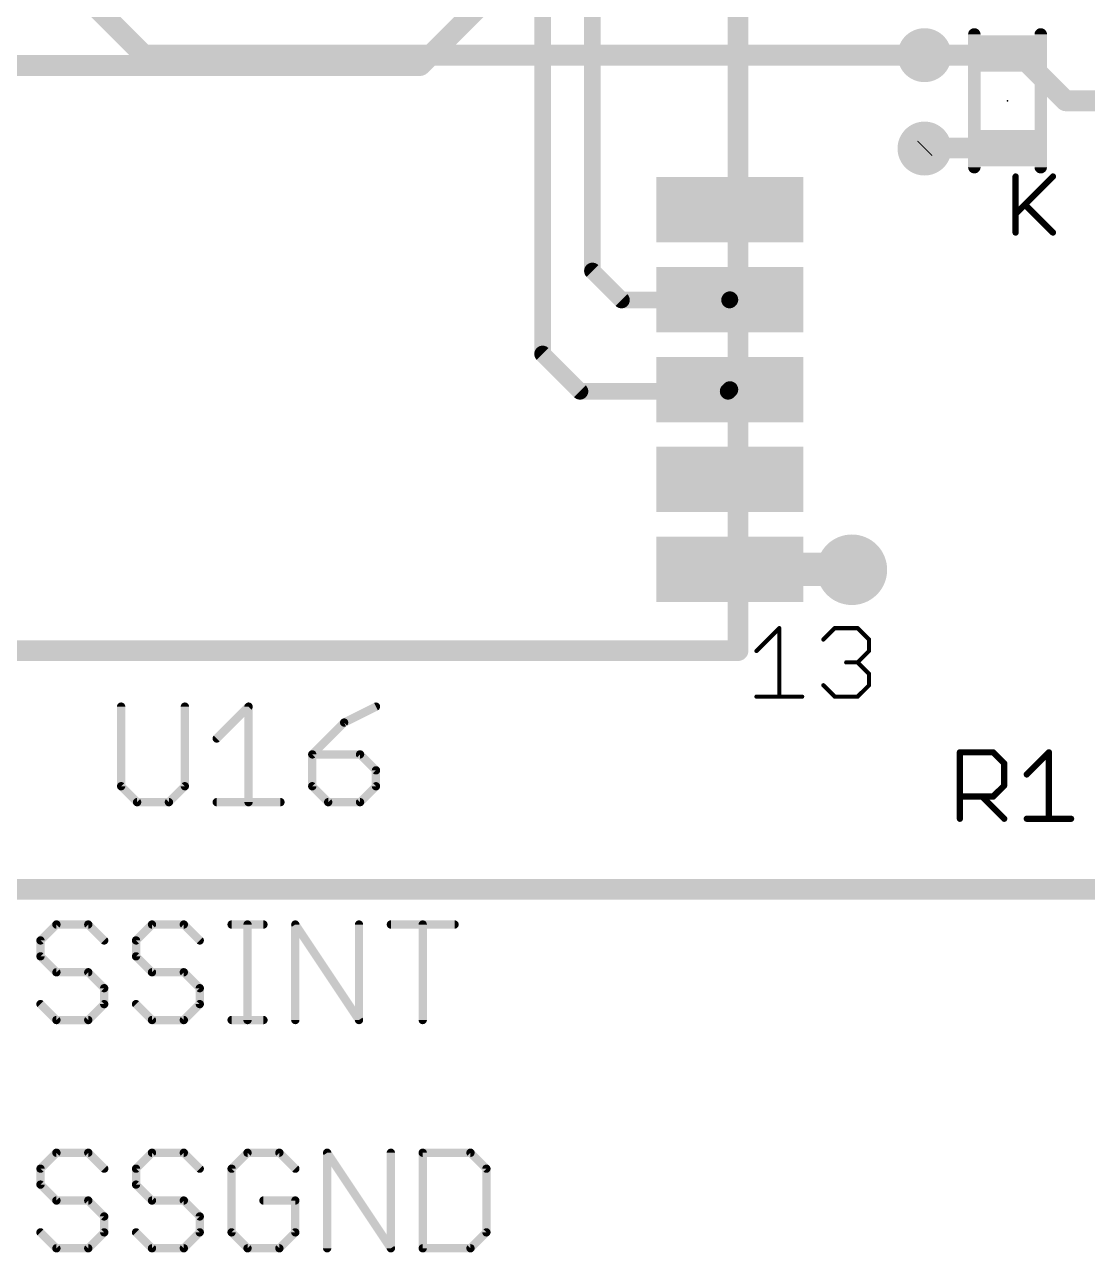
# Model space of a CAD drawing. Extents: x -18 to 144, y -21 to 125.
# Drawn here: x 15.15 to 28.16, y 12.83 to 27.86 of the extents above; entities that cross this region are included whole.
import ezdxf

# ---------------------------------------------------------------- set-up
doc = ezdxf.new("R2010")
doc.units = 0
for name, color, linetype in [('1', 251, 'CONTINUOUS'), ('15', 251, 'CONTINUOUS'), ('16', 175, 'CONTINUOUS'), ('18', 82, 'CONTINUOUS'), ('21', 253, 'CONTINUOUS'), ('23', 7, 'CONTINUOUS'), ('25', 253, 'CONTINUOUS'), ('27', 251, 'CONTINUOUS')]:
    doc.layers.add(name, color=color, linetype=linetype)

# ---------------------------------------------------------------- blocks, each defined once
blk = doc.blocks.new('RECT')
blk.add_solid([(-0.5, -0.5), (0.5, -0.5), (-0.5, 0.5), (0.5, 0.5)])
blk = doc.blocks.new('ROUNDV')
at = {"const_width": 0.5}
blk.add_lwpolyline([(0, -0.25, 1), (0, 0.25, 1), (0, -0.25)], format="xyb", dxfattribs=at)

msp = doc.modelspace()

# ---------------------------------------------------------------- linework, layer by layer
at = {"layer": '1'}
for points, const_width in [([(21.4884, 39.2684), (21.4884, 23.8252)], 0.2032), ([(22.098, 39.116), (22.098, 24.8412)], 0.2032), ([(26.162, 27.4828), (27.1082, 27.4828)], 0.254), ([(27.1082, 27.4828), (27.178, 27.5019)], 0.254), ([(27.178, 27.5019), (27.3114, 27.5019)], 0.254), ([(27.3114, 27.5019), (27.8892, 26.924)], 0.254), ([(27.8892, 26.924), (29.21, 26.924)], 0.254), ([(26.1684, 26.3462), (26.162, 26.3398)], 0.254), ([(27.178, 26.3462), (26.1684, 26.3462)], 0.254), ([(22.098, 24.8412), (22.4536, 24.4856)], 0.2032), ([(22.4536, 24.4856), (23.7764, 24.4856)], 0.2032), ([(23.7764, 24.4856), (23.7806, 24.4898)], 0.2032), ([(21.4884, 23.8252), (21.9456, 23.368)], 0.2032), ([(21.9456, 23.368), (23.7588, 23.368)], 0.2032), ([(23.7588, 23.368), (23.7806, 23.3898)], 0.2032), ([(23.7806, 21.1898), (25.0382, 21.1898)], 0.4064), ([(25.0382, 21.1898), (25.273, 21.1836)], 0.4064)]:
    msp.add_lwpolyline(points, dxfattribs=dict(at, const_width=const_width))
for points, const_width in [([(26.162, 27.5463, 1), (26.162, 27.4193)], 0.127), ([(27.0914, 27.5441, 1), (27.1249, 27.4215)], 0.127), ([(27.1082, 27.4193, 1), (27.1082, 27.5463)], 0.127), ([(27.178, 27.5654, 1), (27.178, 27.4383)], 0.127), ([(27.1947, 27.4406, 1), (27.1613, 27.5631)], 0.127), ([(27.3563, 27.5468, 1), (27.2664, 27.4569)], 0.127), ([(27.3114, 27.4383, 1), (27.3114, 27.5654)], 0.127), ([(27.8892, 26.9875, 1), (27.8892, 26.8605)], 0.127), ([(27.8443, 26.8791, 1), (27.9341, 26.9689)], 0.127), ([(26.1684, 26.4097, 1), (26.1684, 26.2827)], 0.127), ([(26.2133, 26.3012, 1), (26.1234, 26.3911)], 0.127), ([(27.178, 26.2827, 1), (27.178, 26.4097)], 0.127), ([(26.1171, 26.3847, 1), (26.2069, 26.2949)], 0.127), ([(22.1339, 24.8771, 1), (22.0621, 24.8053)], 0.1016), ([(22.0472, 24.8412, 1), (22.1488, 24.8412)], 0.1016), ([(22.4536, 24.5364, 1), (22.4536, 24.4348)], 0.1016), ([(22.4177, 24.4497, 1), (22.4895, 24.5215)], 0.1016), ([(23.7404, 24.5215, 1), (23.8123, 24.4497)], 0.1016), ([(23.8165, 24.4539, 1), (23.7447, 24.5258)], 0.1016), ([(23.7764, 24.4348, 1), (23.7764, 24.5364)], 0.1016), ([(21.5243, 23.8611, 1), (21.4525, 23.7893)], 0.1016), ([(21.4376, 23.8252, 1), (21.5392, 23.8252)], 0.1016), ([(21.9456, 23.4188, 1), (21.9456, 23.3172)], 0.1016), ([(21.9097, 23.3321, 1), (21.9815, 23.4039)], 0.1016), ([(23.7228, 23.4039, 1), (23.7947, 23.3321)], 0.1016), ([(23.8165, 23.3539, 1), (23.7447, 23.4258)], 0.1016), ([(23.7588, 23.3172, 1), (23.7588, 23.4188)], 0.1016), ([(23.7806, 21.2914, 1), (23.7806, 21.0882)], 0.2032), ([(25.0409, 21.2914, 1), (25.0355, 21.0883)], 0.2032), ([(25.0382, 21.0882, 1), (25.0382, 21.2914)], 0.2032), ([(25.2703, 21.082, 1), (25.2757, 21.2852)], 0.2032)]:
    msp.add_lwpolyline(points, format="xyb", dxfattribs=dict(at, const_width=const_width))
at = {"layer": '15', "const_width": 0.254}
for points in [[(9.652, 34.4424), (16.6116, 27.4828)], [(16.6116, 27.4828), (26.162, 27.4828)], [(7.62, 17.272), (58.42, 17.272)]]:
    msp.add_lwpolyline(points, dxfattribs=at)
at = {"layer": '15', "const_width": 0.127}
for points in [[(16.6116, 27.5463, 1), (16.6116, 27.4193)], [(16.5667, 27.4379, 1), (16.6565, 27.5277)], [(26.162, 27.4193, 1), (26.162, 27.5463)]]:
    msp.add_lwpolyline(points, format="xyb", dxfattribs=at)
at = {"layer": '16', "const_width": 0.254}
for points in [[(19.9898, 27.3558), (25.654, 33.02)], [(10.922, 27.3558), (19.9898, 27.3558)]]:
    msp.add_lwpolyline(points, dxfattribs=at)
at = {"layer": '16', "const_width": 0.127}
for points in [[(19.9449, 27.4007, 1), (20.0347, 27.3109)], [(19.9898, 27.2923, 1), (19.9898, 27.4193)]]:
    msp.add_lwpolyline(points, format="xyb", dxfattribs=at)
at = {"layer": '21'}
for points, const_width in [([(23.88, 20.194), (23.88, 36.194)], 0.254), ([(26.7716, 27.7368), (26.7716, 26.1112)], 0.1524), ([(27.5844, 26.1112), (27.5844, 27.7368)], 0.1524), ([(27.2765, 25.9975), (27.2765, 25.3111)], 0.0762), ([(27.2765, 25.5399), (27.7341, 25.9975)], 0.0762), ([(27.3909, 25.6543), (27.7341, 25.3111)], 0.0762), ([(24.1054, 20.1897), (24.385, 20.4693)], 0.0508), ([(24.385, 20.4693), (24.385, 19.6304)], 0.0508), ([(24.924, 20.3295), (25.0638, 20.4693)], 0.0508), ([(25.0638, 20.4693), (25.3434, 20.4693)], 0.0508), ([(25.3434, 20.4693), (25.4833, 20.3295)], 0.0508), ([(11.68, 20.194), (23.88, 20.194)], 0.254), ([(25.4833, 20.3295), (25.4833, 20.1897)], 0.0508), ([(25.4833, 20.1897), (25.3434, 20.0499)], 0.0508), ([(25.3434, 20.0499), (25.2036, 20.0499)], 0.0508), ([(25.3434, 20.0499), (25.4833, 19.91)], 0.0508), ([(25.4833, 19.91), (25.4833, 19.7702)], 0.0508), ([(25.0638, 19.6304), (24.924, 19.7702)], 0.0508), ([(25.4833, 19.7702), (25.3434, 19.6304)], 0.0508), ([(24.1054, 19.6304), (24.6647, 19.6304)], 0.0508), ([(25.3434, 19.6304), (25.0638, 19.6304)], 0.0508), ([(15.5385, 16.8412), (15.3436, 16.6463)], 0.1016), ([(15.9283, 16.8412), (15.5385, 16.8412)], 0.1016), ([(16.1232, 16.6463), (15.9283, 16.8412)], 0.1016), ([(16.7079, 16.8412), (16.513, 16.6463)], 0.1016), ([(17.0977, 16.8412), (16.7079, 16.8412)], 0.1016), ([(17.2926, 16.6463), (17.0977, 16.8412)], 0.1016), ([(17.6824, 16.8412), (18.0722, 16.8412)], 0.1016), ([(17.8773, 15.6718), (17.8773, 16.8412)], 0.1016), ([(18.462, 15.6718), (18.462, 16.8412)], 0.1016), ([(18.462, 16.8412), (19.2416, 15.6718)], 0.1016), ([(19.2416, 15.6718), (19.2416, 16.8412)], 0.1016), ([(19.6314, 16.8412), (20.411, 16.8412)], 0.1016), ([(20.0212, 15.6718), (20.0212, 16.8412)], 0.1016), ([(15.3436, 16.6463), (15.3436, 16.4514)], 0.1016), ([(16.513, 16.6463), (16.513, 16.4514)], 0.1016), ([(15.3436, 16.4514), (15.5385, 16.2565)], 0.1016), ([(16.513, 16.4514), (16.7079, 16.2565)], 0.1016), ([(15.5385, 16.2565), (15.9283, 16.2565)], 0.1016), ([(15.9283, 16.2565), (16.1232, 16.0616)], 0.1016), ([(16.7079, 16.2565), (17.0977, 16.2565)], 0.1016), ([(17.0977, 16.2565), (17.2926, 16.0616)], 0.1016), ([(16.1232, 16.0616), (16.1232, 15.8667)], 0.1016), ([(17.2926, 16.0616), (17.2926, 15.8667)], 0.1016), ([(15.5385, 15.6718), (15.3436, 15.8667)], 0.1016), ([(16.1232, 15.8667), (15.9283, 15.6718)], 0.1016), ([(16.7079, 15.6718), (16.513, 15.8667)], 0.1016), ([(17.2926, 15.8667), (17.0977, 15.6718)], 0.1016), ([(15.9283, 15.6718), (15.5385, 15.6718)], 0.1016), ([(17.0977, 15.6718), (16.7079, 15.6718)], 0.1016), ([(17.6824, 15.6718), (18.0722, 15.6718)], 0.1016), ([(15.5385, 14.0472), (15.3436, 13.8523)], 0.1016), ([(15.9283, 14.0472), (15.5385, 14.0472)], 0.1016), ([(16.1232, 13.8523), (15.9283, 14.0472)], 0.1016), ([(16.7079, 14.0472), (16.513, 13.8523)], 0.1016), ([(17.0977, 14.0472), (16.7079, 14.0472)], 0.1016), ([(17.2926, 13.8523), (17.0977, 14.0472)], 0.1016), ([(17.8773, 14.0472), (17.6824, 13.8523)], 0.1016), ([(18.2671, 14.0472), (17.8773, 14.0472)], 0.1016), ([(18.462, 13.8523), (18.2671, 14.0472)], 0.1016), ([(18.8518, 12.8778), (18.8518, 14.0472)], 0.1016), ([(18.8518, 14.0472), (19.6314, 12.8778)], 0.1016), ([(19.6314, 12.8778), (19.6314, 14.0472)], 0.1016), ([(20.0212, 14.0472), (20.0212, 12.8778)], 0.1016), ([(20.6059, 14.0472), (20.0212, 14.0472)], 0.1016), ([(20.8008, 13.8523), (20.6059, 14.0472)], 0.1016), ([(15.3436, 13.8523), (15.3436, 13.6574)], 0.1016), ([(16.513, 13.8523), (16.513, 13.6574)], 0.1016), ([(17.6824, 13.8523), (17.6824, 13.0727)], 0.1016), ([(20.8008, 13.0727), (20.8008, 13.8523)], 0.1016), ([(15.3436, 13.6574), (15.5385, 13.4625)], 0.1016), ([(16.513, 13.6574), (16.7079, 13.4625)], 0.1016), ([(15.5385, 13.4625), (15.9283, 13.4625)], 0.1016), ([(15.9283, 13.4625), (16.1232, 13.2676)], 0.1016), ([(16.7079, 13.4625), (17.0977, 13.4625)], 0.1016), ([(17.0977, 13.4625), (17.2926, 13.2676)], 0.1016), ([(18.462, 13.4625), (18.0722, 13.4625)], 0.1016), ([(18.462, 13.0727), (18.462, 13.4625)], 0.1016), ([(16.1232, 13.2676), (16.1232, 13.0727)], 0.1016), ([(17.2926, 13.2676), (17.2926, 13.0727)], 0.1016), ([(15.5385, 12.8778), (15.3436, 13.0727)], 0.1016), ([(16.1232, 13.0727), (15.9283, 12.8778)], 0.1016), ([(16.7079, 12.8778), (16.513, 13.0727)], 0.1016), ([(17.2926, 13.0727), (17.0977, 12.8778)], 0.1016), ([(17.6824, 13.0727), (17.8773, 12.8778)], 0.1016), ([(18.2671, 12.8778), (18.462, 13.0727)], 0.1016), ([(20.6059, 12.8778), (20.8008, 13.0727)], 0.1016), ([(15.9283, 12.8778), (15.5385, 12.8778)], 0.1016), ([(17.0977, 12.8778), (16.7079, 12.8778)], 0.1016), ([(17.8773, 12.8778), (18.2671, 12.8778)], 0.1016), ([(20.0212, 12.8778), (20.6059, 12.8778)], 0.1016)]:
    msp.add_lwpolyline(points, dxfattribs=dict(at, const_width=const_width))
for points, const_width in [([(26.8097, 27.7368, 1), (26.7335, 27.7368)], 0.0762), ([(27.6225, 27.7368, 1), (27.5463, 27.7368)], 0.0762), ([(26.7335, 26.1112, 1), (26.8097, 26.1112)], 0.0762), ([(27.2955, 25.9975, 1), (27.2574, 25.9975)], 0.0381), ([(27.5463, 26.1112, 1), (27.6225, 26.1112)], 0.0762), ([(27.7475, 25.984, 1), (27.7206, 26.011)], 0.0381), ([(27.263, 25.5534, 1), (27.2899, 25.5264)], 0.0381), ([(27.4043, 25.6678, 1), (27.3774, 25.6408)], 0.0381), ([(27.2574, 25.3111, 1), (27.2955, 25.3111)], 0.0381), ([(27.7206, 25.2976, 1), (27.7475, 25.3246)], 0.0381), ([(24.3977, 20.4693, 1), (24.3723, 20.4693)], 0.0254), ([(24.394, 20.4603, 1), (24.3761, 20.4783)], 0.0254), ([(25.0638, 20.482, 1), (25.0638, 20.4566)], 0.0254), ([(25.0728, 20.4603, 1), (25.0548, 20.4783)], 0.0254), ([(25.3524, 20.4783, 1), (25.3345, 20.4603)], 0.0254), ([(25.3434, 20.4566, 1), (25.3434, 20.482)], 0.0254), ([(23.88, 20.1305, 1), (23.88, 20.2575)], 0.127), ([(24.915, 20.3385, 1), (24.933, 20.3205)], 0.0254), ([(25.496, 20.3295, 1), (25.4706, 20.3295)], 0.0254), ([(25.4743, 20.3205, 1), (25.4922, 20.3385)], 0.0254), ([(23.8165, 20.194, 1), (23.9435, 20.194)], 0.127), ([(24.0964, 20.1987, 1), (24.1144, 20.1807)], 0.0254), ([(25.4706, 20.1897, 1), (25.496, 20.1897)], 0.0254), ([(25.4922, 20.1807, 1), (25.4743, 20.1987)], 0.0254), ([(25.2036, 20.0626, 1), (25.2036, 20.0372)], 0.0254), ([(25.3524, 20.0588, 1), (25.3345, 20.0409)], 0.0254), ([(25.3345, 20.0588, 1), (25.3524, 20.0409)], 0.0254), ([(25.3434, 20.0372, 1), (25.3434, 20.0626)], 0.0254), ([(25.496, 19.91, 1), (25.4706, 19.91)], 0.0254), ([(25.4743, 19.9011, 1), (25.4922, 19.919)], 0.0254), ([(24.933, 19.7792, 1), (24.915, 19.7612)], 0.0254), ([(25.4706, 19.7702, 1), (25.496, 19.7702)], 0.0254), ([(25.4922, 19.7612, 1), (25.4743, 19.7792)], 0.0254), ([(24.1054, 19.6431, 1), (24.1054, 19.6177)], 0.0254), ([(24.3723, 19.6304, 1), (24.3977, 19.6304)], 0.0254), ([(24.6647, 19.6177, 1), (24.6647, 19.6431)], 0.0254), ([(25.0638, 19.6431, 1), (25.0638, 19.6177)], 0.0254), ([(25.0548, 19.6214, 1), (25.0728, 19.6394)], 0.0254), ([(25.3345, 19.6394, 1), (25.3524, 19.6214)], 0.0254), ([(25.3434, 19.6177, 1), (25.3434, 19.6431)], 0.0254), ([(15.5385, 16.8666, 1), (15.5385, 16.8158)], 0.0508), ([(15.5565, 16.8232, 1), (15.5205, 16.8592)], 0.0508), ([(15.9463, 16.8592, 1), (15.9103, 16.8232)], 0.0508), ([(15.9283, 16.8158, 1), (15.9283, 16.8666)], 0.0508), ([(16.7079, 16.8666, 1), (16.7079, 16.8158)], 0.0508), ([(16.7258, 16.8232, 1), (16.6899, 16.8592)], 0.0508), ([(17.1156, 16.8592, 1), (17.0797, 16.8232)], 0.0508), ([(17.0977, 16.8158, 1), (17.0977, 16.8666)], 0.0508), ([(17.6824, 16.8666, 1), (17.6824, 16.8158)], 0.0508), ([(17.9027, 16.8412, 1), (17.8519, 16.8412)], 0.0508), ([(18.0722, 16.8158, 1), (18.0722, 16.8666)], 0.0508), ([(18.4874, 16.8412, 1), (18.4366, 16.8412)], 0.0508), ([(18.4831, 16.8553, 1), (18.4409, 16.8271)], 0.0508), ([(19.267, 16.8412, 1), (19.2162, 16.8412)], 0.0508), ([(19.6314, 16.8666, 1), (19.6314, 16.8158)], 0.0508), ([(20.0466, 16.8412, 1), (19.9958, 16.8412)], 0.0508), ([(20.411, 16.8158, 1), (20.411, 16.8666)], 0.0508), ([(15.3256, 16.6643, 1), (15.3616, 16.6283)], 0.0508), ([(15.369, 16.6463, 1), (15.3182, 16.6463)], 0.0508), ([(16.1052, 16.6283, 1), (16.1412, 16.6643)], 0.0508), ([(16.495, 16.6643, 1), (16.531, 16.6283)], 0.0508), ([(16.5384, 16.6463, 1), (16.4876, 16.6463)], 0.0508), ([(17.2746, 16.6283, 1), (17.3105, 16.6643)], 0.0508), ([(15.3616, 16.4694, 1), (15.3256, 16.4334)], 0.0508), ([(15.3182, 16.4514, 1), (15.369, 16.4514)], 0.0508), ([(16.531, 16.4694, 1), (16.495, 16.4334)], 0.0508), ([(16.4876, 16.4514, 1), (16.5384, 16.4514)], 0.0508), ([(15.5385, 16.2819, 1), (15.5385, 16.2311)], 0.0508), ([(15.5205, 16.2385, 1), (15.5565, 16.2745)], 0.0508), ([(15.9463, 16.2745, 1), (15.9103, 16.2385)], 0.0508), ([(15.9283, 16.2311, 1), (15.9283, 16.2819)], 0.0508), ([(16.7079, 16.2819, 1), (16.7079, 16.2311)], 0.0508), ([(16.6899, 16.2385, 1), (16.7258, 16.2745)], 0.0508), ([(17.1156, 16.2745, 1), (17.0797, 16.2385)], 0.0508), ([(17.0977, 16.2311, 1), (17.0977, 16.2819)], 0.0508), ([(16.1486, 16.0616, 1), (16.0978, 16.0616)], 0.0508), ([(16.1052, 16.0436, 1), (16.1412, 16.0796)], 0.0508), ([(17.318, 16.0616, 1), (17.2672, 16.0616)], 0.0508), ([(17.2746, 16.0436, 1), (17.3105, 16.0796)], 0.0508), ([(15.3616, 15.8847, 1), (15.3256, 15.8487)], 0.0508), ([(16.0978, 15.8667, 1), (16.1486, 15.8667)], 0.0508), ([(16.1412, 15.8487, 1), (16.1052, 15.8847)], 0.0508), ([(16.531, 15.8847, 1), (16.495, 15.8487)], 0.0508), ([(17.2672, 15.8667, 1), (17.318, 15.8667)], 0.0508), ([(17.3105, 15.8487, 1), (17.2746, 15.8847)], 0.0508), ([(15.5385, 15.6972, 1), (15.5385, 15.6464)], 0.0508), ([(15.5205, 15.6538, 1), (15.5565, 15.6898)], 0.0508), ([(15.9103, 15.6898, 1), (15.9463, 15.6538)], 0.0508), ([(15.9283, 15.6464, 1), (15.9283, 15.6972)], 0.0508), ([(16.7079, 15.6972, 1), (16.7079, 15.6464)], 0.0508), ([(16.6899, 15.6538, 1), (16.7258, 15.6898)], 0.0508), ([(17.0797, 15.6898, 1), (17.1156, 15.6538)], 0.0508), ([(17.0977, 15.6464, 1), (17.0977, 15.6972)], 0.0508), ([(17.6824, 15.6972, 1), (17.6824, 15.6464)], 0.0508), ([(17.8519, 15.6718, 1), (17.9027, 15.6718)], 0.0508), ([(18.0722, 15.6464, 1), (18.0722, 15.6972)], 0.0508), ([(18.4366, 15.6718, 1), (18.4874, 15.6718)], 0.0508), ([(19.2162, 15.6718, 1), (19.267, 15.6718)], 0.0508), ([(19.2204, 15.6577, 1), (19.2627, 15.6859)], 0.0508), ([(19.9958, 15.6718, 1), (20.0466, 15.6718)], 0.0508), ([(15.5385, 14.0726, 1), (15.5385, 14.0218)], 0.0508), ([(15.5565, 14.0292, 1), (15.5205, 14.0652)], 0.0508), ([(15.9463, 14.0652, 1), (15.9103, 14.0292)], 0.0508), ([(15.9283, 14.0218, 1), (15.9283, 14.0726)], 0.0508), ([(16.7079, 14.0726, 1), (16.7079, 14.0218)], 0.0508), ([(16.7258, 14.0292, 1), (16.6899, 14.0652)], 0.0508), ([(17.1156, 14.0652, 1), (17.0797, 14.0292)], 0.0508), ([(17.0977, 14.0218, 1), (17.0977, 14.0726)], 0.0508), ([(17.8773, 14.0726, 1), (17.8773, 14.0218)], 0.0508), ([(17.8952, 14.0292, 1), (17.8593, 14.0652)], 0.0508), ([(18.285, 14.0652, 1), (18.2491, 14.0292)], 0.0508), ([(18.2671, 14.0218, 1), (18.2671, 14.0726)], 0.0508), ([(18.8772, 14.0472, 1), (18.8264, 14.0472)], 0.0508), ([(18.8729, 14.0613, 1), (18.8307, 14.0331)], 0.0508), ([(19.6568, 14.0472, 1), (19.606, 14.0472)], 0.0508), ([(20.0466, 14.0472, 1), (19.9958, 14.0472)], 0.0508), ([(20.0212, 14.0726, 1), (20.0212, 14.0218)], 0.0508), ([(20.6238, 14.0652, 1), (20.5879, 14.0292)], 0.0508), ([(20.6059, 14.0218, 1), (20.6059, 14.0726)], 0.0508), ([(15.3256, 13.8703, 1), (15.3616, 13.8343)], 0.0508), ([(15.369, 13.8523, 1), (15.3182, 13.8523)], 0.0508), ([(16.1052, 13.8343, 1), (16.1412, 13.8703)], 0.0508), ([(16.495, 13.8703, 1), (16.531, 13.8343)], 0.0508), ([(16.5384, 13.8523, 1), (16.4876, 13.8523)], 0.0508), ([(17.2746, 13.8343, 1), (17.3105, 13.8703)], 0.0508), ([(17.6644, 13.8703, 1), (17.7003, 13.8343)], 0.0508), ([(17.7078, 13.8523, 1), (17.657, 13.8523)], 0.0508), ([(18.444, 13.8343, 1), (18.4799, 13.8703)], 0.0508), ([(20.8262, 13.8523, 1), (20.7754, 13.8523)], 0.0508), ([(20.7828, 13.8343, 1), (20.8187, 13.8703)], 0.0508), ([(15.3616, 13.6754, 1), (15.3256, 13.6394)], 0.0508), ([(15.3182, 13.6574, 1), (15.369, 13.6574)], 0.0508), ([(16.531, 13.6754, 1), (16.495, 13.6394)], 0.0508), ([(16.4876, 13.6574, 1), (16.5384, 13.6574)], 0.0508), ([(15.5385, 13.4879, 1), (15.5385, 13.4371)], 0.0508), ([(15.5205, 13.4445, 1), (15.5565, 13.4805)], 0.0508), ([(15.9463, 13.4805, 1), (15.9103, 13.4445)], 0.0508), ([(15.9283, 13.4371, 1), (15.9283, 13.4879)], 0.0508), ([(16.7079, 13.4879, 1), (16.7079, 13.4371)], 0.0508), ([(16.6899, 13.4445, 1), (16.7258, 13.4805)], 0.0508), ([(17.1156, 13.4805, 1), (17.0797, 13.4445)], 0.0508), ([(17.0977, 13.4371, 1), (17.0977, 13.4879)], 0.0508), ([(18.0722, 13.4879, 1), (18.0722, 13.4371)], 0.0508), ([(18.4874, 13.4625, 1), (18.4366, 13.4625)], 0.0508), ([(18.462, 13.4371, 1), (18.462, 13.4879)], 0.0508), ([(16.1486, 13.2676, 1), (16.0978, 13.2676)], 0.0508), ([(16.1052, 13.2496, 1), (16.1412, 13.2856)], 0.0508), ([(17.318, 13.2676, 1), (17.2672, 13.2676)], 0.0508), ([(17.2746, 13.2496, 1), (17.3105, 13.2856)], 0.0508), ([(15.3616, 13.0907, 1), (15.3256, 13.0547)], 0.0508), ([(16.0978, 13.0727, 1), (16.1486, 13.0727)], 0.0508), ([(16.1412, 13.0547, 1), (16.1052, 13.0907)], 0.0508), ([(16.531, 13.0907, 1), (16.495, 13.0547)], 0.0508), ([(17.2672, 13.0727, 1), (17.318, 13.0727)], 0.0508), ([(17.3105, 13.0547, 1), (17.2746, 13.0907)], 0.0508), ([(17.7003, 13.0907, 1), (17.6644, 13.0547)], 0.0508), ([(17.657, 13.0727, 1), (17.7078, 13.0727)], 0.0508), ([(18.4366, 13.0727, 1), (18.4874, 13.0727)], 0.0508), ([(18.4799, 13.0547, 1), (18.444, 13.0907)], 0.0508), ([(20.7754, 13.0727, 1), (20.8262, 13.0727)], 0.0508), ([(20.8187, 13.0547, 1), (20.7828, 13.0907)], 0.0508), ([(15.5385, 12.9032, 1), (15.5385, 12.8524)], 0.0508), ([(15.9283, 12.8524, 1), (15.9283, 12.9032)], 0.0508), ([(16.7079, 12.9032, 1), (16.7079, 12.8524)], 0.0508), ([(17.0977, 12.8524, 1), (17.0977, 12.9032)], 0.0508), ([(17.8773, 12.9032, 1), (17.8773, 12.8524)], 0.0508), ([(18.2671, 12.8524, 1), (18.2671, 12.9032)], 0.0508), ([(20.0212, 12.9032, 1), (20.0212, 12.8524)], 0.0508), ([(20.6059, 12.8524, 1), (20.6059, 12.9032)], 0.0508), ([(15.5205, 12.8598, 1), (15.5565, 12.8958)], 0.0508), ([(15.9103, 12.8958, 1), (15.9463, 12.8598)], 0.0508), ([(16.6899, 12.8598, 1), (16.7258, 12.8958)], 0.0508), ([(17.0797, 12.8958, 1), (17.1156, 12.8598)], 0.0508), ([(17.8593, 12.8598, 1), (17.8952, 12.8958)], 0.0508), ([(18.2491, 12.8958, 1), (18.285, 12.8598)], 0.0508), ([(18.8264, 12.8778, 1), (18.8772, 12.8778)], 0.0508), ([(19.606, 12.8778, 1), (19.6568, 12.8778)], 0.0508), ([(19.6102, 12.8637, 1), (19.6525, 12.8919)], 0.0508), ([(19.9958, 12.8778, 1), (20.0466, 12.8778)], 0.0508), ([(20.5879, 12.8958, 1), (20.6238, 12.8598)], 0.0508)]:
    msp.add_lwpolyline(points, format="xyb", dxfattribs=dict(at, const_width=const_width))
at = {"layer": '23'}
msp.add_point((27.178, 26.924), dxfattribs=at)
at = {"layer": '25', "const_width": 0.0762}
for points in [[(26.5949, 18.1356), (26.5949, 18.9491)], [(26.5949, 18.9491), (27.0017, 18.9491)], [(27.0017, 18.9491), (27.1373, 18.8135)], [(27.4135, 18.6779), (27.6847, 18.9491)], [(27.6847, 18.9491), (27.6847, 18.1356)], [(27.1373, 18.8135), (27.1373, 18.5423)], [(27.1373, 18.5423), (27.0017, 18.4068)], [(27.0017, 18.4068), (26.5949, 18.4068)], [(26.8661, 18.4068), (27.1373, 18.1356)], [(27.4135, 18.1356), (27.9559, 18.1356)]]:
    msp.add_lwpolyline(points, dxfattribs=at)
at = {"layer": '25', "const_width": 0.0381}
for points in [[(26.5949, 18.9681, 1), (26.5949, 18.93)], [(26.614, 18.9491, 1), (26.5759, 18.9491)], [(27.0152, 18.9626, 1), (26.9882, 18.9356)], [(27.0017, 18.93, 1), (27.0017, 18.9681)], [(27.7037, 18.9491, 1), (27.6656, 18.9491)], [(27.6982, 18.9356, 1), (27.6712, 18.9626)], [(27.1563, 18.8135, 1), (27.1182, 18.8135)], [(27.1238, 18.8, 1), (27.1507, 18.827)], [(27.4001, 18.6914, 1), (27.427, 18.6645)], [(27.1182, 18.5423, 1), (27.1563, 18.5423)], [(27.1507, 18.5289, 1), (27.1238, 18.5558)], [(26.5949, 18.4258, 1), (26.5949, 18.3877)], [(26.8796, 18.4202, 1), (26.8526, 18.3933)], [(26.9882, 18.4202, 1), (27.0152, 18.3933)], [(27.0017, 18.3877, 1), (27.0017, 18.4258)], [(26.5759, 18.1356, 1), (26.614, 18.1356)], [(27.1238, 18.1221, 1), (27.1507, 18.1491)], [(27.4135, 18.1547, 1), (27.4135, 18.1166)], [(27.6656, 18.1356, 1), (27.7037, 18.1356)], [(27.9559, 18.1166, 1), (27.9559, 18.1547)]]:
    msp.add_lwpolyline(points, format="xyb", dxfattribs=at)
at = {"layer": '27', "const_width": 0.1016}
for points in [[(16.3307, 19.5082), (16.3307, 18.5337)], [(17.1103, 18.5337), (17.1103, 19.5082)], [(17.5001, 19.1184), (17.8899, 19.5082)], [(17.8899, 19.5082), (17.8899, 18.3388)], [(19.4491, 19.5082), (19.0593, 19.3133)], [(19.0593, 19.3133), (18.6695, 18.9235)], [(18.6695, 18.9235), (18.6695, 18.5337)], [(19.2542, 18.9235), (18.6695, 18.9235)], [(19.4491, 18.7286), (19.2542, 18.9235)], [(19.4491, 18.5337), (19.4491, 18.7286)], [(16.3307, 18.5337), (16.5256, 18.3388)], [(16.9154, 18.3388), (17.1103, 18.5337)], [(18.6695, 18.5337), (18.8644, 18.3388)], [(19.2542, 18.3388), (19.4491, 18.5337)], [(16.5256, 18.3388), (16.9154, 18.3388)], [(17.5001, 18.3388), (18.2797, 18.3388)], [(18.8644, 18.3388), (19.2542, 18.3388)]]:
    msp.add_lwpolyline(points, dxfattribs=at)
at = {"layer": '27', "const_width": 0.0508}
for points in [[(16.3561, 19.5082, 1), (16.3053, 19.5082)], [(17.1357, 19.5082, 1), (17.0849, 19.5082)], [(17.9153, 19.5082, 1), (17.8645, 19.5082)], [(17.9079, 19.4902, 1), (17.8719, 19.5262)], [(19.4605, 19.4855, 1), (19.4377, 19.5309)], [(19.0479, 19.336, 1), (19.0707, 19.2906)], [(19.0773, 19.2953, 1), (19.0413, 19.3313)], [(17.4821, 19.1364, 1), (17.5181, 19.1004)], [(18.6515, 18.9415, 1), (18.6875, 18.9055)], [(18.6949, 18.9235, 1), (18.6441, 18.9235)], [(18.6695, 18.9489, 1), (18.6695, 18.8981)], [(19.2722, 18.9415, 1), (19.2362, 18.9055)], [(19.2542, 18.8981, 1), (19.2542, 18.9489)], [(19.4745, 18.7286, 1), (19.4237, 18.7286)], [(19.4311, 18.7106, 1), (19.4671, 18.7466)], [(16.3487, 18.5517, 1), (16.3127, 18.5157)], [(16.3053, 18.5337, 1), (16.3561, 18.5337)], [(17.0849, 18.5337, 1), (17.1357, 18.5337)], [(17.1283, 18.5157, 1), (17.0923, 18.5517)], [(18.6875, 18.5517, 1), (18.6515, 18.5157)], [(18.6441, 18.5337, 1), (18.6949, 18.5337)], [(19.4237, 18.5337, 1), (19.4745, 18.5337)], [(19.4671, 18.5157, 1), (19.4311, 18.5517)], [(16.5256, 18.3642, 1), (16.5256, 18.3134)], [(16.5076, 18.3208, 1), (16.5436, 18.3568)], [(16.8974, 18.3568, 1), (16.9334, 18.3208)], [(16.9154, 18.3134, 1), (16.9154, 18.3642)], [(17.5001, 18.3642, 1), (17.5001, 18.3134)], [(17.8645, 18.3388, 1), (17.9153, 18.3388)], [(18.2797, 18.3134, 1), (18.2797, 18.3642)], [(18.8644, 18.3642, 1), (18.8644, 18.3134)], [(18.8464, 18.3208, 1), (18.8824, 18.3568)], [(19.2362, 18.3568, 1), (19.2722, 18.3208)], [(19.2542, 18.3134, 1), (19.2542, 18.3642)]]:
    msp.add_lwpolyline(points, format="xyb", dxfattribs=at)

# ---------------------------------------------------------------- block references
at = {"layer": '1', "xscale": 0.4445, "yscale": 0.7112, "rotation": 90}
for p in [(27.178, 27.5019), (27.178, 26.3462)]:
    msp.add_blockref('RECT', p, dxfattribs=at)
at = {"layer": '1', "xscale": 1.8, "yscale": 0.8}
for p in [(23.7806, 25.5898), (23.7806, 24.4898), (23.7806, 23.3898), (23.7806, 22.2898), (23.7806, 21.1898)]:
    msp.add_blockref('RECT', p, dxfattribs=at)
at = {"layer": '18'}
for p, xscale, yscale in [((26.162, 27.4828), 0.6604, 0.6604), ((26.162, 27.4828), 0.6604, 0.6604), ((26.162, 27.4828), 0.6604, 0.6604), ((26.162, 27.4828), 0.6604, 0.6604), ((26.162, 26.3398), 0.6604, 0.6604), ((26.162, 26.3398), 0.6604, 0.6604), ((26.162, 26.3398), 0.6604, 0.6604), ((26.162, 26.3398), 0.6604, 0.6604), ((25.273, 21.1836), 0.8636, 0.8636), ((25.273, 21.1836), 0.8636, 0.8636), ((25.273, 21.1836), 0.762, 0.762), ((25.273, 21.1836), 0.762, 0.762)]:
    msp.add_blockref('ROUNDV', p, dxfattribs=dict(at, xscale=xscale, yscale=yscale))

doc.saveas('drawing.dxf')
